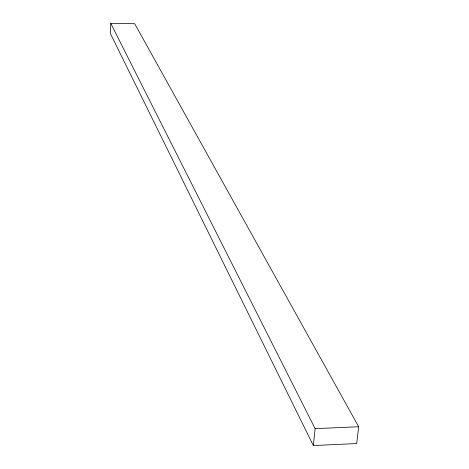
<?xml version="1.0" encoding="UTF-8"?>
<svg xmlns="http://www.w3.org/2000/svg" width="469" height="469" viewBox="0 0 469 469"><rect width="100%" height="100%" fill="white"/><g stroke="black" fill="none" stroke-linecap="round" stroke-linejoin="round"><path stroke-width="0.7" d="M110.801 23.45L110.332 33.446L313.321 445.55L356.686 443.557L358.668 426.749L134.697 23.714L110.801 23.45L315.115 428.648L313.321 445.55M315.115 428.648L358.668 426.749"/></g></svg>
